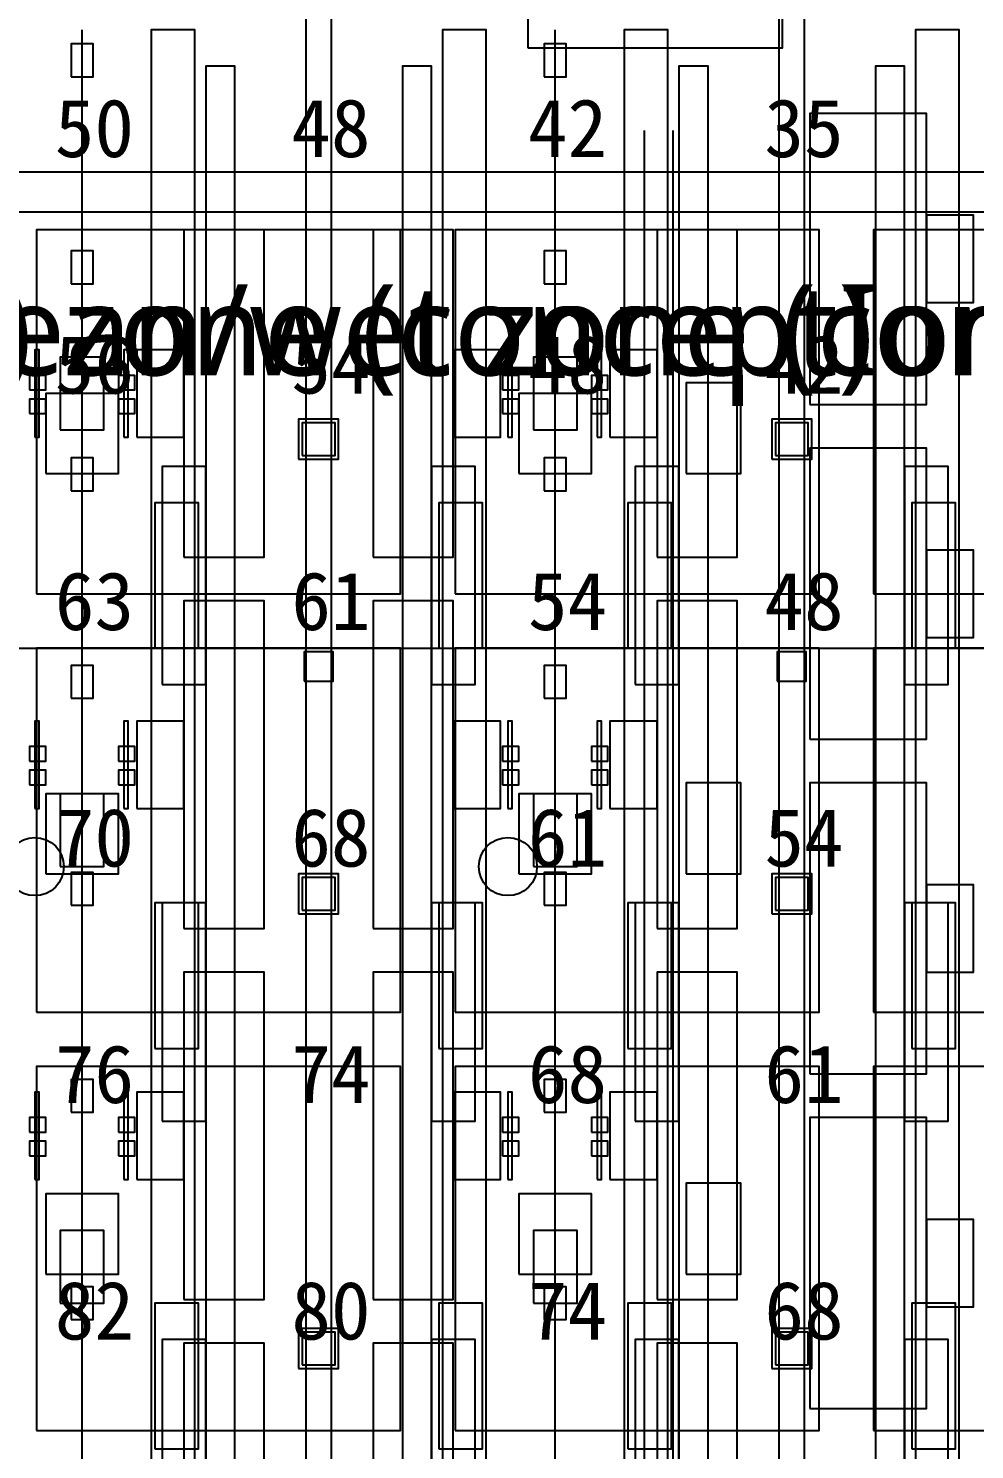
# Model space of a CAD drawing. Header units: metres. Extents: x -1640 to 1560, y -268 to 2338.
# Drawn here: x -71.72 to -45.73, y 1421.97 to 1461.04 of the extents above; entities that cross this region are included whole.
import ezdxf

# ---------------------------------------------------------------- set-up
doc = ezdxf.new("R2010")
doc.units = ezdxf.units.M
for name, color, linetype in [('1F_CHL', 4, 'Continuous'), ('1F_PUMP', 2, 'Continuous'), ('1F_SCR', 3, 'Continuous'), ('1F_STRUCT_COLUMN', 8, 'Continuous'), ('2F_CSF_LATERAL_RACK_CONCEPT', 9, 'Continuous'), ('2F_RFG', 5, 'Continuous'), ('2F_STRUCT_COLUMN', 8, 'Continuous'), ('2F_VMB', 6, 'Continuous'), ('3F_CLEANROOM_OVERHEAD_PIPE_DUCT_CONCEPT', 9, 'Continuous'), ('3F_EHS_EGRESS_DIST_M', 2, 'Continuous'), ('3F_EHS_SAFETY_SHOWER_EYEWASH_CONCEPT', 3, 'Continuous'), ('3F_FOUP', 5, 'Continuous'), ('3F_IMP', 1, 'Continuous'), ('3F_OHT', 9, 'Continuous'), ('3F_OHTV', 1, 'Continuous'), ('3F_STRUCT_COLUMN', 8, 'Continuous'), ('3F_TBAR', 6, 'Continuous'), ('3F_TEXT', 7, 'Continuous'), ('3F_WET', 6, 'Continuous'), ('4F_FFU', 1, 'Continuous'), ('4F_STRUCT_PLENUM_TRUSS_CONCEPT', 9, 'Continuous'), ('5F_CHL', 4, 'Continuous'), ('5F_PUMP', 2, 'Continuous'), ('5F_SCR', 3, 'Continuous'), ('5F_STRUCT_COLUMN', 8, 'Continuous'), ('6F_CSF_LATERAL_RACK_CONCEPT', 9, 'Continuous'), ('6F_RFG', 5, 'Continuous'), ('6F_STRUCT_COLUMN', 8, 'Continuous'), ('6F_VMB', 6, 'Continuous'), ('7F_CLEANROOM_OVERHEAD_PIPE_DUCT_CONCEPT', 9, 'Continuous'), ('7F_EHS_EGRESS_DIST_M', 2, 'Continuous'), ('7F_EHS_SAFETY_SHOWER_EYEWASH_CONCEPT', 3, 'Continuous'), ('7F_FOUP', 5, 'Continuous'), ('7F_IMP', 1, 'Continuous'), ('7F_OHT', 9, 'Continuous'), ('7F_OHTV', 1, 'Continuous'), ('7F_STRUCT_COLUMN', 8, 'Continuous'), ('7F_TBAR', 6, 'Continuous'), ('7F_TEXT', 7, 'Continuous'), ('7F_WET', 6, 'Continuous'), ('8F_FFU', 1, 'Continuous'), ('8F_STRUCT_PLENUM_TRUSS_CONCEPT', 9, 'Continuous'), ('RF_RSC', 4, 'Continuous'), ('UTIL_GAS.SPEC_CONCEPT', 3, 'Continuous'), ('UTIL_PCW.R_CONCEPT', 1, 'Continuous'), ('UTIL_PCW.S_CONCEPT', 6, 'Continuous'), ('UTIL_UPW.R_CONCEPT', 2, 'Continuous'), ('UTIL_UPW.S_CONCEPT', 1, 'Continuous')]:
    doc.layers.add(name, color=color, linetype=linetype)
doc.styles.add('KO', font='malgun.ttf')

msp = doc.modelspace()

# ---------------------------------------------------------------- linework, layer by layer
at = {"layer": '1F_CHL'}
for points in [[(-53.65, 1448.8), (-52.15, 1448.8), (-52.15, 1451.3), (-53.65, 1451.3)], [(-53.65, 1437.8), (-52.15, 1437.8), (-52.15, 1440.3), (-53.65, 1440.3)], [(-53.65, 1426.8), (-52.15, 1426.8), (-52.15, 1429.3), (-53.65, 1429.3)]]:
    msp.add_lwpolyline(points, close=True, dxfattribs=at)
at = {"layer": '1F_PUMP'}
for points in [[(-68.25, 1444), (-67.05, 1444), (-67.05, 1448), (-68.25, 1448)], [(-60.45, 1444), (-59.25, 1444), (-59.25, 1448), (-60.45, 1448)], [(-55.25, 1444), (-54.05, 1444), (-54.05, 1448), (-55.25, 1448)], [(-47.45, 1444), (-46.25, 1444), (-46.25, 1448), (-47.45, 1448)], [(-68.25, 1433), (-67.05, 1433), (-67.05, 1437), (-68.25, 1437)], [(-60.45, 1433), (-59.25, 1433), (-59.25, 1437), (-60.45, 1437)], [(-55.25, 1433), (-54.05, 1433), (-54.05, 1437), (-55.25, 1437)], [(-47.45, 1433), (-46.25, 1433), (-46.25, 1437), (-47.45, 1437)], [(-68.25, 1422), (-67.05, 1422), (-67.05, 1426), (-68.25, 1426)], [(-60.45, 1422), (-59.25, 1422), (-59.25, 1426), (-60.45, 1426)], [(-55.25, 1422), (-54.05, 1422), (-54.05, 1426), (-55.25, 1426)], [(-47.45, 1422), (-46.25, 1422), (-46.25, 1426), (-47.45, 1426)]]:
    msp.add_lwpolyline(points, close=True, dxfattribs=at)
at = {"layer": '1F_SCR'}
for points in [[(-71.25, 1448.8), (-69.25, 1448.8), (-69.25, 1451), (-71.25, 1451)], [(-58.25, 1448.8), (-56.25, 1448.8), (-56.25, 1451), (-58.25, 1451)], [(-71.25, 1437.8), (-69.25, 1437.8), (-69.25, 1440), (-71.25, 1440)], [(-58.25, 1437.8), (-56.25, 1437.8), (-56.25, 1440), (-58.25, 1440)], [(-71.25, 1426.8), (-69.25, 1426.8), (-69.25, 1429), (-71.25, 1429)], [(-58.25, 1426.8), (-56.25, 1426.8), (-56.25, 1429), (-58.25, 1429)]]:
    msp.add_lwpolyline(points, close=True, dxfattribs=at)
at = {"layer": '1F_STRUCT_COLUMN'}
for points in [[(-64.3, 1449.2), (-63.2, 1449.2), (-63.2, 1450.3), (-64.3, 1450.3)], [(-51.3, 1449.2), (-50.2, 1449.2), (-50.2, 1450.3), (-51.3, 1450.3)], [(-64.3, 1436.7), (-63.2, 1436.7), (-63.2, 1437.8), (-64.3, 1437.8)], [(-51.3, 1436.7), (-50.2, 1436.7), (-50.2, 1437.8), (-51.3, 1437.8)], [(-64.3, 1424.2), (-63.2, 1424.2), (-63.2, 1425.3), (-64.3, 1425.3)], [(-51.3, 1424.2), (-50.2, 1424.2), (-50.2, 1425.3), (-51.3, 1425.3)]]:
    msp.add_lwpolyline(points, close=True, dxfattribs=at)
at = {"layer": '2F_CSF_LATERAL_RACK_CONCEPT'}
for points in [[(-66.85, 1310), (-66.05, 1310), (-66.05, 1460), (-66.85, 1460)], [(-61.45, 1310), (-60.65, 1310), (-60.65, 1460), (-61.45, 1460)], [(-53.85, 1310), (-53.05, 1310), (-53.05, 1460), (-53.85, 1460)], [(-48.45, 1310), (-47.65, 1310), (-47.65, 1460), (-48.45, 1460)]]:
    msp.add_lwpolyline(points, close=True, dxfattribs=at)
at = {"layer": '2F_RFG'}
for points in [[(-68.05, 1443), (-66.85, 1443), (-66.85, 1449), (-68.05, 1449)], [(-60.65, 1443), (-59.45, 1443), (-59.45, 1449), (-60.65, 1449)], [(-55.05, 1443), (-53.85, 1443), (-53.85, 1449), (-55.05, 1449)], [(-47.65, 1443), (-46.45, 1443), (-46.45, 1449), (-47.65, 1449)], [(-68.05, 1431), (-66.85, 1431), (-66.85, 1437), (-68.05, 1437)], [(-60.65, 1431), (-59.45, 1431), (-59.45, 1437), (-60.65, 1437)], [(-55.05, 1431), (-53.85, 1431), (-53.85, 1437), (-55.05, 1437)], [(-47.65, 1431), (-46.45, 1431), (-46.45, 1437), (-47.65, 1437)], [(-68.05, 1419), (-66.85, 1419), (-66.85, 1425), (-68.05, 1425)], [(-60.65, 1419), (-59.45, 1419), (-59.45, 1425), (-60.65, 1425)], [(-55.05, 1419), (-53.85, 1419), (-53.85, 1425), (-55.05, 1425)], [(-47.65, 1419), (-46.45, 1419), (-46.45, 1425), (-47.65, 1425)]]:
    msp.add_lwpolyline(points, close=True, dxfattribs=at)
at = {"layer": '2F_STRUCT_COLUMN'}
for points in [[(-64.2, 1449.3), (-63.3, 1449.3), (-63.3, 1450.2), (-64.2, 1450.2)], [(-51.2, 1449.3), (-50.3, 1449.3), (-50.3, 1450.2), (-51.2, 1450.2)], [(-64.2, 1436.8), (-63.3, 1436.8), (-63.3, 1437.7), (-64.2, 1437.7)], [(-51.2, 1436.8), (-50.3, 1436.8), (-50.3, 1437.7), (-51.2, 1437.7)], [(-64.2, 1424.3), (-63.3, 1424.3), (-63.3, 1425.2), (-64.2, 1425.2)], [(-51.2, 1424.3), (-50.3, 1424.3), (-50.3, 1425.2), (-51.2, 1425.2)]]:
    msp.add_lwpolyline(points, close=True, dxfattribs=at)
at = {"layer": '2F_VMB'}
for points in [[(-70.85, 1450), (-69.65, 1450), (-69.65, 1452), (-70.85, 1452)], [(-57.85, 1450), (-56.65, 1450), (-56.65, 1452), (-57.85, 1452)], [(-70.85, 1438), (-69.65, 1438), (-69.65, 1440), (-70.85, 1440)], [(-57.85, 1438), (-56.65, 1438), (-56.65, 1440), (-57.85, 1440)], [(-70.85, 1426), (-69.65, 1426), (-69.65, 1428), (-70.85, 1428)], [(-57.85, 1426), (-56.65, 1426), (-56.65, 1428), (-57.85, 1428)]]:
    msp.add_lwpolyline(points, close=True, dxfattribs=at)
at = {"layer": '3F_CLEANROOM_OVERHEAD_PIPE_DUCT_CONCEPT'}
for points in [[(-68.35, 1309), (-67.15, 1309), (-67.15, 1461), (-68.35, 1461)], [(-60.35, 1309), (-59.15, 1309), (-59.15, 1461), (-60.35, 1461)], [(-55.35, 1309), (-54.15, 1309), (-54.15, 1461), (-55.35, 1461)], [(-47.35, 1309), (-46.15, 1309), (-46.15, 1461), (-47.35, 1461)]]:
    msp.add_lwpolyline(points, close=True, dxfattribs=at)
at = {"layer": '3F_EHS_SAFETY_SHOWER_EYEWASH_CONCEPT'}
for centre in [(-71.55, 1438), (-58.55, 1438)]:
    msp.add_circle(centre, 0.8, dxfattribs=at)
at = {"layer": '3F_FOUP'}
for points in [[(-71.7, 1451.1), (-71.25, 1451.1), (-71.25, 1451.5), (-71.7, 1451.5)], [(-69.25, 1451.1), (-68.8, 1451.1), (-68.8, 1451.5), (-69.25, 1451.5)], [(-58.7, 1451.1), (-58.25, 1451.1), (-58.25, 1451.5), (-58.7, 1451.5)], [(-56.25, 1451.1), (-55.8, 1451.1), (-55.8, 1451.5), (-56.25, 1451.5)], [(-71.7, 1450.45), (-71.25, 1450.45), (-71.25, 1450.85), (-71.7, 1450.85)], [(-69.25, 1450.45), (-68.8, 1450.45), (-68.8, 1450.85), (-69.25, 1450.85)], [(-58.7, 1450.45), (-58.25, 1450.45), (-58.25, 1450.85), (-58.7, 1450.85)], [(-56.25, 1450.45), (-55.8, 1450.45), (-55.8, 1450.85), (-56.25, 1450.85)], [(-71.7, 1440.9), (-71.25, 1440.9), (-71.25, 1441.3), (-71.7, 1441.3)], [(-69.25, 1440.9), (-68.8, 1440.9), (-68.8, 1441.3), (-69.25, 1441.3)], [(-58.7, 1440.9), (-58.25, 1440.9), (-58.25, 1441.3), (-58.7, 1441.3)], [(-56.25, 1440.9), (-55.8, 1440.9), (-55.8, 1441.3), (-56.25, 1441.3)], [(-71.7, 1440.25), (-71.25, 1440.25), (-71.25, 1440.65), (-71.7, 1440.65)], [(-69.25, 1440.25), (-68.8, 1440.25), (-68.8, 1440.65), (-69.25, 1440.65)], [(-58.7, 1440.25), (-58.25, 1440.25), (-58.25, 1440.65), (-58.7, 1440.65)], [(-56.25, 1440.25), (-55.8, 1440.25), (-55.8, 1440.65), (-56.25, 1440.65)], [(-71.7, 1430.7), (-71.25, 1430.7), (-71.25, 1431.1), (-71.7, 1431.1)], [(-69.25, 1430.7), (-68.8, 1430.7), (-68.8, 1431.1), (-69.25, 1431.1)], [(-58.7, 1430.7), (-58.25, 1430.7), (-58.25, 1431.1), (-58.7, 1431.1)], [(-56.25, 1430.7), (-55.8, 1430.7), (-55.8, 1431.1), (-56.25, 1431.1)], [(-71.7, 1430.05), (-71.25, 1430.05), (-71.25, 1430.45), (-71.7, 1430.45)], [(-69.25, 1430.05), (-68.8, 1430.05), (-68.8, 1430.45), (-69.25, 1430.45)], [(-58.7, 1430.05), (-58.25, 1430.05), (-58.25, 1430.45), (-58.7, 1430.45)], [(-56.25, 1430.05), (-55.8, 1430.05), (-55.8, 1430.45), (-56.25, 1430.45)]]:
    msp.add_lwpolyline(points, close=True, dxfattribs=at)
at = {"layer": '3F_IMP'}
for points in [[(-50.25, 1450.7), (-47.05, 1450.7), (-47.05, 1458.7), (-50.25, 1458.7)], [(-47.05, 1453.5), (-45.75, 1453.5), (-45.75, 1455.9), (-47.05, 1455.9)], [(-50.25, 1441.5), (-47.05, 1441.5), (-47.05, 1449.5), (-50.25, 1449.5)], [(-47.05, 1444.3), (-45.75, 1444.3), (-45.75, 1446.7), (-47.05, 1446.7)], [(-50.25, 1432.3), (-47.05, 1432.3), (-47.05, 1440.3), (-50.25, 1440.3)], [(-47.05, 1435.1), (-45.75, 1435.1), (-45.75, 1437.5), (-47.05, 1437.5)], [(-50.25, 1423.1), (-47.05, 1423.1), (-47.05, 1431.1), (-50.25, 1431.1)], [(-47.05, 1425.9), (-45.75, 1425.9), (-45.75, 1428.3), (-47.05, 1428.3)]]:
    msp.add_lwpolyline(points, close=True, dxfattribs=at)
at = {"layer": '3F_OHT'}
for p, q in [((-70.25, 1389), (-70.25, 1461)), ((-57.25, 1389), (-57.25, 1461))]:
    msp.add_line(p, q, dxfattribs=at)
at = {"layer": '3F_OHTV'}
for points in [[(-70.55, 1459.71), (-69.95, 1459.71), (-69.95, 1460.61), (-70.55, 1460.61)], [(-57.55, 1459.71), (-56.95, 1459.71), (-56.95, 1460.61), (-57.55, 1460.61)], [(-70.55, 1454.02), (-69.95, 1454.02), (-69.95, 1454.92), (-70.55, 1454.92)], [(-57.55, 1454.02), (-56.95, 1454.02), (-56.95, 1454.92), (-57.55, 1454.92)], [(-70.55, 1448.33), (-69.95, 1448.33), (-69.95, 1449.23), (-70.55, 1449.23)], [(-57.55, 1448.33), (-56.95, 1448.33), (-56.95, 1449.23), (-57.55, 1449.23)], [(-70.55, 1442.63), (-69.95, 1442.63), (-69.95, 1443.53), (-70.55, 1443.53)], [(-57.55, 1442.63), (-56.95, 1442.63), (-56.95, 1443.53), (-57.55, 1443.53)], [(-70.55, 1436.94), (-69.95, 1436.94), (-69.95, 1437.84), (-70.55, 1437.84)], [(-57.55, 1436.94), (-56.95, 1436.94), (-56.95, 1437.84), (-57.55, 1437.84)], [(-70.55, 1431.25), (-69.95, 1431.25), (-69.95, 1432.15), (-70.55, 1432.15)], [(-57.55, 1431.25), (-56.95, 1431.25), (-56.95, 1432.15), (-57.55, 1432.15)], [(-70.55, 1425.55), (-69.95, 1425.55), (-69.95, 1426.45), (-70.55, 1426.45)], [(-57.55, 1425.55), (-56.95, 1425.55), (-56.95, 1426.45), (-57.55, 1426.45)]]:
    msp.add_lwpolyline(points, close=True, dxfattribs=at)
at = {"layer": '3F_STRUCT_COLUMN'}
for points in [[(-64.15, 1443.1), (-63.35, 1443.1), (-63.35, 1443.9), (-64.15, 1443.9)], [(-51.15, 1443.1), (-50.35, 1443.1), (-50.35, 1443.9), (-51.15, 1443.9)]]:
    msp.add_lwpolyline(points, close=True, dxfattribs=at)
at = {"layer": '3F_TBAR'}
for points in [[(-71.55, 1449.8), (-71.43, 1449.8), (-71.43, 1452.2), (-71.55, 1452.2)], [(-69.1, 1449.8), (-68.98, 1449.8), (-68.98, 1452.2), (-69.1, 1452.2)], [(-58.55, 1449.8), (-58.43, 1449.8), (-58.43, 1452.2), (-58.55, 1452.2)], [(-56.1, 1449.8), (-55.98, 1449.8), (-55.98, 1452.2), (-56.1, 1452.2)], [(-71.55, 1439.6), (-71.43, 1439.6), (-71.43, 1442), (-71.55, 1442)], [(-69.1, 1439.6), (-68.98, 1439.6), (-68.98, 1442), (-69.1, 1442)], [(-58.55, 1439.6), (-58.43, 1439.6), (-58.43, 1442), (-58.55, 1442)], [(-56.1, 1439.6), (-55.98, 1439.6), (-55.98, 1442), (-56.1, 1442)], [(-71.55, 1429.4), (-71.43, 1429.4), (-71.43, 1431.8), (-71.55, 1431.8)], [(-69.1, 1429.4), (-68.98, 1429.4), (-68.98, 1431.8), (-69.1, 1431.8)], [(-58.55, 1429.4), (-58.43, 1429.4), (-58.43, 1431.8), (-58.55, 1431.8)], [(-56.1, 1429.4), (-55.98, 1429.4), (-55.98, 1431.8), (-56.1, 1431.8)]]:
    msp.add_lwpolyline(points, close=True, dxfattribs=at)
at = {"layer": '3F_WET'}
for points in [[(-67.45, 1446.5), (-65.25, 1446.5), (-65.25, 1455.5), (-67.45, 1455.5)], [(-62.25, 1446.5), (-60.05, 1446.5), (-60.05, 1455.5), (-62.25, 1455.5)], [(-54.45, 1446.5), (-52.25, 1446.5), (-52.25, 1455.5), (-54.45, 1455.5)], [(-68.75, 1449.8), (-67.45, 1449.8), (-67.45, 1452.2), (-68.75, 1452.2)], [(-60.05, 1449.8), (-58.75, 1449.8), (-58.75, 1452.2), (-60.05, 1452.2)], [(-55.75, 1449.8), (-54.45, 1449.8), (-54.45, 1452.2), (-55.75, 1452.2)], [(-67.45, 1436.3), (-65.25, 1436.3), (-65.25, 1445.3), (-67.45, 1445.3)], [(-62.25, 1436.3), (-60.05, 1436.3), (-60.05, 1445.3), (-62.25, 1445.3)], [(-54.45, 1436.3), (-52.25, 1436.3), (-52.25, 1445.3), (-54.45, 1445.3)], [(-68.75, 1439.6), (-67.45, 1439.6), (-67.45, 1442), (-68.75, 1442)], [(-60.05, 1439.6), (-58.75, 1439.6), (-58.75, 1442), (-60.05, 1442)], [(-55.75, 1439.6), (-54.45, 1439.6), (-54.45, 1442), (-55.75, 1442)], [(-67.45, 1426.1), (-65.25, 1426.1), (-65.25, 1435.1), (-67.45, 1435.1)], [(-62.25, 1426.1), (-60.05, 1426.1), (-60.05, 1435.1), (-62.25, 1435.1)], [(-54.45, 1426.1), (-52.25, 1426.1), (-52.25, 1435.1), (-54.45, 1435.1)], [(-68.75, 1429.4), (-67.45, 1429.4), (-67.45, 1431.8), (-68.75, 1431.8)], [(-60.05, 1429.4), (-58.75, 1429.4), (-58.75, 1431.8), (-60.05, 1431.8)], [(-55.75, 1429.4), (-54.45, 1429.4), (-54.45, 1431.8), (-55.75, 1431.8)], [(-67.45, 1415.9), (-65.25, 1415.9), (-65.25, 1424.9), (-67.45, 1424.9)], [(-62.25, 1415.9), (-60.05, 1415.9), (-60.05, 1424.9), (-62.25, 1424.9)], [(-54.45, 1415.9), (-52.25, 1415.9), (-52.25, 1424.9), (-54.45, 1424.9)]]:
    msp.add_lwpolyline(points, close=True, dxfattribs=at)
at = {"layer": '4F_FFU'}
for points in [[(-71.5, 1445.5), (-61.5, 1445.5), (-61.5, 1455.5), (-71.5, 1455.5)], [(-60, 1445.5), (-50, 1445.5), (-50, 1455.5), (-60, 1455.5)], [(-48.5, 1445.5), (-38.5, 1445.5), (-38.5, 1455.5), (-48.5, 1455.5)], [(-71.5, 1434), (-61.5, 1434), (-61.5, 1444), (-71.5, 1444)], [(-60, 1434), (-50, 1434), (-50, 1444), (-60, 1444)], [(-48.5, 1434), (-38.5, 1434), (-38.5, 1444), (-48.5, 1444)], [(-71.5, 1422.5), (-61.5, 1422.5), (-61.5, 1432.5), (-71.5, 1432.5)], [(-60, 1422.5), (-50, 1422.5), (-50, 1432.5), (-60, 1432.5)], [(-48.5, 1422.5), (-38.5, 1422.5), (-38.5, 1432.5), (-48.5, 1432.5)]]:
    msp.add_lwpolyline(points, close=True, dxfattribs=at)
at = {"layer": '4F_STRUCT_PLENUM_TRUSS_CONCEPT'}
for points in [[(-64.1, 1306), (-63.4, 1306), (-63.4, 1464), (-64.1, 1464)], [(-51.1, 1306), (-50.4, 1306), (-50.4, 1464), (-51.1, 1464)]]:
    msp.add_lwpolyline(points, close=True, dxfattribs=at)
at = {"layer": '5F_CHL'}
for points in [[(-53.65, 1448.8), (-52.15, 1448.8), (-52.15, 1451.3), (-53.65, 1451.3)], [(-53.65, 1437.8), (-52.15, 1437.8), (-52.15, 1440.3), (-53.65, 1440.3)], [(-53.65, 1426.8), (-52.15, 1426.8), (-52.15, 1429.3), (-53.65, 1429.3)]]:
    msp.add_lwpolyline(points, close=True, dxfattribs=at)
at = {"layer": '5F_PUMP'}
for points in [[(-68.25, 1444), (-67.05, 1444), (-67.05, 1448), (-68.25, 1448)], [(-60.45, 1444), (-59.25, 1444), (-59.25, 1448), (-60.45, 1448)], [(-55.25, 1444), (-54.05, 1444), (-54.05, 1448), (-55.25, 1448)], [(-47.45, 1444), (-46.25, 1444), (-46.25, 1448), (-47.45, 1448)], [(-68.25, 1433), (-67.05, 1433), (-67.05, 1437), (-68.25, 1437)], [(-60.45, 1433), (-59.25, 1433), (-59.25, 1437), (-60.45, 1437)], [(-55.25, 1433), (-54.05, 1433), (-54.05, 1437), (-55.25, 1437)], [(-47.45, 1433), (-46.25, 1433), (-46.25, 1437), (-47.45, 1437)], [(-68.25, 1422), (-67.05, 1422), (-67.05, 1426), (-68.25, 1426)], [(-60.45, 1422), (-59.25, 1422), (-59.25, 1426), (-60.45, 1426)], [(-55.25, 1422), (-54.05, 1422), (-54.05, 1426), (-55.25, 1426)], [(-47.45, 1422), (-46.25, 1422), (-46.25, 1426), (-47.45, 1426)]]:
    msp.add_lwpolyline(points, close=True, dxfattribs=at)
at = {"layer": '5F_SCR'}
for points in [[(-71.25, 1448.8), (-69.25, 1448.8), (-69.25, 1451), (-71.25, 1451)], [(-58.25, 1448.8), (-56.25, 1448.8), (-56.25, 1451), (-58.25, 1451)], [(-71.25, 1437.8), (-69.25, 1437.8), (-69.25, 1440), (-71.25, 1440)], [(-58.25, 1437.8), (-56.25, 1437.8), (-56.25, 1440), (-58.25, 1440)], [(-71.25, 1426.8), (-69.25, 1426.8), (-69.25, 1429), (-71.25, 1429)], [(-58.25, 1426.8), (-56.25, 1426.8), (-56.25, 1429), (-58.25, 1429)]]:
    msp.add_lwpolyline(points, close=True, dxfattribs=at)
at = {"layer": '5F_STRUCT_COLUMN'}
for points in [[(-64.3, 1449.2), (-63.2, 1449.2), (-63.2, 1450.3), (-64.3, 1450.3)], [(-51.3, 1449.2), (-50.2, 1449.2), (-50.2, 1450.3), (-51.3, 1450.3)], [(-64.3, 1436.7), (-63.2, 1436.7), (-63.2, 1437.8), (-64.3, 1437.8)], [(-51.3, 1436.7), (-50.2, 1436.7), (-50.2, 1437.8), (-51.3, 1437.8)], [(-64.3, 1424.2), (-63.2, 1424.2), (-63.2, 1425.3), (-64.3, 1425.3)], [(-51.3, 1424.2), (-50.2, 1424.2), (-50.2, 1425.3), (-51.3, 1425.3)]]:
    msp.add_lwpolyline(points, close=True, dxfattribs=at)
at = {"layer": '6F_CSF_LATERAL_RACK_CONCEPT'}
for points in [[(-66.85, 1310), (-66.05, 1310), (-66.05, 1460), (-66.85, 1460)], [(-61.45, 1310), (-60.65, 1310), (-60.65, 1460), (-61.45, 1460)], [(-53.85, 1310), (-53.05, 1310), (-53.05, 1460), (-53.85, 1460)], [(-48.45, 1310), (-47.65, 1310), (-47.65, 1460), (-48.45, 1460)]]:
    msp.add_lwpolyline(points, close=True, dxfattribs=at)
at = {"layer": '6F_RFG'}
for points in [[(-68.05, 1443), (-66.85, 1443), (-66.85, 1449), (-68.05, 1449)], [(-60.65, 1443), (-59.45, 1443), (-59.45, 1449), (-60.65, 1449)], [(-55.05, 1443), (-53.85, 1443), (-53.85, 1449), (-55.05, 1449)], [(-47.65, 1443), (-46.45, 1443), (-46.45, 1449), (-47.65, 1449)], [(-68.05, 1431), (-66.85, 1431), (-66.85, 1437), (-68.05, 1437)], [(-60.65, 1431), (-59.45, 1431), (-59.45, 1437), (-60.65, 1437)], [(-55.05, 1431), (-53.85, 1431), (-53.85, 1437), (-55.05, 1437)], [(-47.65, 1431), (-46.45, 1431), (-46.45, 1437), (-47.65, 1437)], [(-68.05, 1419), (-66.85, 1419), (-66.85, 1425), (-68.05, 1425)], [(-60.65, 1419), (-59.45, 1419), (-59.45, 1425), (-60.65, 1425)], [(-55.05, 1419), (-53.85, 1419), (-53.85, 1425), (-55.05, 1425)], [(-47.65, 1419), (-46.45, 1419), (-46.45, 1425), (-47.65, 1425)]]:
    msp.add_lwpolyline(points, close=True, dxfattribs=at)
at = {"layer": '6F_STRUCT_COLUMN'}
for points in [[(-64.2, 1449.3), (-63.3, 1449.3), (-63.3, 1450.2), (-64.2, 1450.2)], [(-51.2, 1449.3), (-50.3, 1449.3), (-50.3, 1450.2), (-51.2, 1450.2)], [(-64.2, 1436.8), (-63.3, 1436.8), (-63.3, 1437.7), (-64.2, 1437.7)], [(-51.2, 1436.8), (-50.3, 1436.8), (-50.3, 1437.7), (-51.2, 1437.7)], [(-64.2, 1424.3), (-63.3, 1424.3), (-63.3, 1425.2), (-64.2, 1425.2)], [(-51.2, 1424.3), (-50.3, 1424.3), (-50.3, 1425.2), (-51.2, 1425.2)]]:
    msp.add_lwpolyline(points, close=True, dxfattribs=at)
at = {"layer": '6F_VMB'}
for points in [[(-70.85, 1450), (-69.65, 1450), (-69.65, 1452), (-70.85, 1452)], [(-57.85, 1450), (-56.65, 1450), (-56.65, 1452), (-57.85, 1452)], [(-70.85, 1438), (-69.65, 1438), (-69.65, 1440), (-70.85, 1440)], [(-57.85, 1438), (-56.65, 1438), (-56.65, 1440), (-57.85, 1440)], [(-70.85, 1426), (-69.65, 1426), (-69.65, 1428), (-70.85, 1428)], [(-57.85, 1426), (-56.65, 1426), (-56.65, 1428), (-57.85, 1428)]]:
    msp.add_lwpolyline(points, close=True, dxfattribs=at)
at = {"layer": '7F_CLEANROOM_OVERHEAD_PIPE_DUCT_CONCEPT'}
for points in [[(-68.35, 1309), (-67.15, 1309), (-67.15, 1461), (-68.35, 1461)], [(-60.35, 1309), (-59.15, 1309), (-59.15, 1461), (-60.35, 1461)], [(-55.35, 1309), (-54.15, 1309), (-54.15, 1461), (-55.35, 1461)], [(-47.35, 1309), (-46.15, 1309), (-46.15, 1461), (-47.35, 1461)]]:
    msp.add_lwpolyline(points, close=True, dxfattribs=at)
at = {"layer": '7F_EHS_SAFETY_SHOWER_EYEWASH_CONCEPT'}
for centre in [(-71.55, 1438), (-58.55, 1438)]:
    msp.add_circle(centre, 0.8, dxfattribs=at)
at = {"layer": '7F_FOUP'}
for points in [[(-71.7, 1451.1), (-71.25, 1451.1), (-71.25, 1451.5), (-71.7, 1451.5)], [(-69.25, 1451.1), (-68.8, 1451.1), (-68.8, 1451.5), (-69.25, 1451.5)], [(-58.7, 1451.1), (-58.25, 1451.1), (-58.25, 1451.5), (-58.7, 1451.5)], [(-56.25, 1451.1), (-55.8, 1451.1), (-55.8, 1451.5), (-56.25, 1451.5)], [(-71.7, 1450.45), (-71.25, 1450.45), (-71.25, 1450.85), (-71.7, 1450.85)], [(-69.25, 1450.45), (-68.8, 1450.45), (-68.8, 1450.85), (-69.25, 1450.85)], [(-58.7, 1450.45), (-58.25, 1450.45), (-58.25, 1450.85), (-58.7, 1450.85)], [(-56.25, 1450.45), (-55.8, 1450.45), (-55.8, 1450.85), (-56.25, 1450.85)], [(-71.7, 1440.9), (-71.25, 1440.9), (-71.25, 1441.3), (-71.7, 1441.3)], [(-69.25, 1440.9), (-68.8, 1440.9), (-68.8, 1441.3), (-69.25, 1441.3)], [(-58.7, 1440.9), (-58.25, 1440.9), (-58.25, 1441.3), (-58.7, 1441.3)], [(-56.25, 1440.9), (-55.8, 1440.9), (-55.8, 1441.3), (-56.25, 1441.3)], [(-71.7, 1440.25), (-71.25, 1440.25), (-71.25, 1440.65), (-71.7, 1440.65)], [(-69.25, 1440.25), (-68.8, 1440.25), (-68.8, 1440.65), (-69.25, 1440.65)], [(-58.7, 1440.25), (-58.25, 1440.25), (-58.25, 1440.65), (-58.7, 1440.65)], [(-56.25, 1440.25), (-55.8, 1440.25), (-55.8, 1440.65), (-56.25, 1440.65)], [(-71.7, 1430.7), (-71.25, 1430.7), (-71.25, 1431.1), (-71.7, 1431.1)], [(-69.25, 1430.7), (-68.8, 1430.7), (-68.8, 1431.1), (-69.25, 1431.1)], [(-58.7, 1430.7), (-58.25, 1430.7), (-58.25, 1431.1), (-58.7, 1431.1)], [(-56.25, 1430.7), (-55.8, 1430.7), (-55.8, 1431.1), (-56.25, 1431.1)], [(-71.7, 1430.05), (-71.25, 1430.05), (-71.25, 1430.45), (-71.7, 1430.45)], [(-69.25, 1430.05), (-68.8, 1430.05), (-68.8, 1430.45), (-69.25, 1430.45)], [(-58.7, 1430.05), (-58.25, 1430.05), (-58.25, 1430.45), (-58.7, 1430.45)], [(-56.25, 1430.05), (-55.8, 1430.05), (-55.8, 1430.45), (-56.25, 1430.45)]]:
    msp.add_lwpolyline(points, close=True, dxfattribs=at)
at = {"layer": '7F_IMP'}
for points in [[(-50.25, 1450.7), (-47.05, 1450.7), (-47.05, 1458.7), (-50.25, 1458.7)], [(-47.05, 1453.5), (-45.75, 1453.5), (-45.75, 1455.9), (-47.05, 1455.9)], [(-50.25, 1441.5), (-47.05, 1441.5), (-47.05, 1449.5), (-50.25, 1449.5)], [(-47.05, 1444.3), (-45.75, 1444.3), (-45.75, 1446.7), (-47.05, 1446.7)], [(-50.25, 1432.3), (-47.05, 1432.3), (-47.05, 1440.3), (-50.25, 1440.3)], [(-47.05, 1435.1), (-45.75, 1435.1), (-45.75, 1437.5), (-47.05, 1437.5)], [(-50.25, 1423.1), (-47.05, 1423.1), (-47.05, 1431.1), (-50.25, 1431.1)], [(-47.05, 1425.9), (-45.75, 1425.9), (-45.75, 1428.3), (-47.05, 1428.3)]]:
    msp.add_lwpolyline(points, close=True, dxfattribs=at)
at = {"layer": '7F_OHT'}
for p, q in [((-70.25, 1389), (-70.25, 1461)), ((-57.25, 1389), (-57.25, 1461))]:
    msp.add_line(p, q, dxfattribs=at)
at = {"layer": '7F_OHTV'}
for points in [[(-70.55, 1459.71), (-69.95, 1459.71), (-69.95, 1460.61), (-70.55, 1460.61)], [(-57.55, 1459.71), (-56.95, 1459.71), (-56.95, 1460.61), (-57.55, 1460.61)], [(-70.55, 1454.02), (-69.95, 1454.02), (-69.95, 1454.92), (-70.55, 1454.92)], [(-57.55, 1454.02), (-56.95, 1454.02), (-56.95, 1454.92), (-57.55, 1454.92)], [(-70.55, 1448.33), (-69.95, 1448.33), (-69.95, 1449.23), (-70.55, 1449.23)], [(-57.55, 1448.33), (-56.95, 1448.33), (-56.95, 1449.23), (-57.55, 1449.23)], [(-70.55, 1442.63), (-69.95, 1442.63), (-69.95, 1443.53), (-70.55, 1443.53)], [(-57.55, 1442.63), (-56.95, 1442.63), (-56.95, 1443.53), (-57.55, 1443.53)], [(-70.55, 1436.94), (-69.95, 1436.94), (-69.95, 1437.84), (-70.55, 1437.84)], [(-57.55, 1436.94), (-56.95, 1436.94), (-56.95, 1437.84), (-57.55, 1437.84)], [(-70.55, 1431.25), (-69.95, 1431.25), (-69.95, 1432.15), (-70.55, 1432.15)], [(-57.55, 1431.25), (-56.95, 1431.25), (-56.95, 1432.15), (-57.55, 1432.15)], [(-70.55, 1425.55), (-69.95, 1425.55), (-69.95, 1426.45), (-70.55, 1426.45)], [(-57.55, 1425.55), (-56.95, 1425.55), (-56.95, 1426.45), (-57.55, 1426.45)]]:
    msp.add_lwpolyline(points, close=True, dxfattribs=at)
at = {"layer": '7F_STRUCT_COLUMN'}
for points in [[(-64.15, 1443.1), (-63.35, 1443.1), (-63.35, 1443.9), (-64.15, 1443.9)], [(-51.15, 1443.1), (-50.35, 1443.1), (-50.35, 1443.9), (-51.15, 1443.9)]]:
    msp.add_lwpolyline(points, close=True, dxfattribs=at)
at = {"layer": '7F_TBAR'}
for points in [[(-71.55, 1449.8), (-71.43, 1449.8), (-71.43, 1452.2), (-71.55, 1452.2)], [(-69.1, 1449.8), (-68.98, 1449.8), (-68.98, 1452.2), (-69.1, 1452.2)], [(-58.55, 1449.8), (-58.43, 1449.8), (-58.43, 1452.2), (-58.55, 1452.2)], [(-56.1, 1449.8), (-55.98, 1449.8), (-55.98, 1452.2), (-56.1, 1452.2)], [(-71.55, 1439.6), (-71.43, 1439.6), (-71.43, 1442), (-71.55, 1442)], [(-69.1, 1439.6), (-68.98, 1439.6), (-68.98, 1442), (-69.1, 1442)], [(-58.55, 1439.6), (-58.43, 1439.6), (-58.43, 1442), (-58.55, 1442)], [(-56.1, 1439.6), (-55.98, 1439.6), (-55.98, 1442), (-56.1, 1442)], [(-71.55, 1429.4), (-71.43, 1429.4), (-71.43, 1431.8), (-71.55, 1431.8)], [(-69.1, 1429.4), (-68.98, 1429.4), (-68.98, 1431.8), (-69.1, 1431.8)], [(-58.55, 1429.4), (-58.43, 1429.4), (-58.43, 1431.8), (-58.55, 1431.8)], [(-56.1, 1429.4), (-55.98, 1429.4), (-55.98, 1431.8), (-56.1, 1431.8)]]:
    msp.add_lwpolyline(points, close=True, dxfattribs=at)
at = {"layer": '7F_WET'}
for points in [[(-67.45, 1446.5), (-65.25, 1446.5), (-65.25, 1455.5), (-67.45, 1455.5)], [(-62.25, 1446.5), (-60.05, 1446.5), (-60.05, 1455.5), (-62.25, 1455.5)], [(-54.45, 1446.5), (-52.25, 1446.5), (-52.25, 1455.5), (-54.45, 1455.5)], [(-68.75, 1449.8), (-67.45, 1449.8), (-67.45, 1452.2), (-68.75, 1452.2)], [(-60.05, 1449.8), (-58.75, 1449.8), (-58.75, 1452.2), (-60.05, 1452.2)], [(-55.75, 1449.8), (-54.45, 1449.8), (-54.45, 1452.2), (-55.75, 1452.2)], [(-67.45, 1436.3), (-65.25, 1436.3), (-65.25, 1445.3), (-67.45, 1445.3)], [(-62.25, 1436.3), (-60.05, 1436.3), (-60.05, 1445.3), (-62.25, 1445.3)], [(-54.45, 1436.3), (-52.25, 1436.3), (-52.25, 1445.3), (-54.45, 1445.3)], [(-68.75, 1439.6), (-67.45, 1439.6), (-67.45, 1442), (-68.75, 1442)], [(-60.05, 1439.6), (-58.75, 1439.6), (-58.75, 1442), (-60.05, 1442)], [(-55.75, 1439.6), (-54.45, 1439.6), (-54.45, 1442), (-55.75, 1442)], [(-67.45, 1426.1), (-65.25, 1426.1), (-65.25, 1435.1), (-67.45, 1435.1)], [(-62.25, 1426.1), (-60.05, 1426.1), (-60.05, 1435.1), (-62.25, 1435.1)], [(-54.45, 1426.1), (-52.25, 1426.1), (-52.25, 1435.1), (-54.45, 1435.1)], [(-68.75, 1429.4), (-67.45, 1429.4), (-67.45, 1431.8), (-68.75, 1431.8)], [(-60.05, 1429.4), (-58.75, 1429.4), (-58.75, 1431.8), (-60.05, 1431.8)], [(-55.75, 1429.4), (-54.45, 1429.4), (-54.45, 1431.8), (-55.75, 1431.8)], [(-67.45, 1415.9), (-65.25, 1415.9), (-65.25, 1424.9), (-67.45, 1424.9)], [(-62.25, 1415.9), (-60.05, 1415.9), (-60.05, 1424.9), (-62.25, 1424.9)], [(-54.45, 1415.9), (-52.25, 1415.9), (-52.25, 1424.9), (-54.45, 1424.9)]]:
    msp.add_lwpolyline(points, close=True, dxfattribs=at)
at = {"layer": '8F_FFU'}
for points in [[(-71.5, 1445.5), (-61.5, 1445.5), (-61.5, 1455.5), (-71.5, 1455.5)], [(-60, 1445.5), (-50, 1445.5), (-50, 1455.5), (-60, 1455.5)], [(-48.5, 1445.5), (-38.5, 1445.5), (-38.5, 1455.5), (-48.5, 1455.5)], [(-71.5, 1434), (-61.5, 1434), (-61.5, 1444), (-71.5, 1444)], [(-60, 1434), (-50, 1434), (-50, 1444), (-60, 1444)], [(-48.5, 1434), (-38.5, 1434), (-38.5, 1444), (-48.5, 1444)], [(-71.5, 1422.5), (-61.5, 1422.5), (-61.5, 1432.5), (-71.5, 1432.5)], [(-60, 1422.5), (-50, 1422.5), (-50, 1432.5), (-60, 1432.5)], [(-48.5, 1422.5), (-38.5, 1422.5), (-38.5, 1432.5), (-48.5, 1432.5)]]:
    msp.add_lwpolyline(points, close=True, dxfattribs=at)
at = {"layer": '8F_STRUCT_PLENUM_TRUSS_CONCEPT'}
for points in [[(-64.1, 1306), (-63.4, 1306), (-63.4, 1464), (-64.1, 1464)], [(-51.1, 1306), (-50.4, 1306), (-50.4, 1464), (-51.1, 1464)]]:
    msp.add_lwpolyline(points, close=True, dxfattribs=at)
at = {"layer": 'RF_RSC'}
msp.add_lwpolyline([(-58, 1460.5), (-51, 1460.5), (-51, 1465.5), (-58, 1465.5)], close=True, dxfattribs=at)
at = {"layer": 'UTIL_GAS.SPEC_CONCEPT'}
msp.add_line((-274.3, 1444), (293.3, 1444), dxfattribs=at)
msp.add_line((-274.3, 1444), (293.3, 1444), dxfattribs=at)
at = {"layer": 'UTIL_PCW.R_CONCEPT'}
msp.add_line((-54.005, 1311.78), (-54.005, 1458.23), dxfattribs=at)
msp.add_line((-54.005, 1311.78), (-54.005, 1458.23), dxfattribs=at)
at = {"layer": 'UTIL_PCW.S_CONCEPT'}
msp.add_line((-54.795, 1311.78), (-54.795, 1458.23), dxfattribs=at)
msp.add_line((-54.795, 1311.78), (-54.795, 1458.23), dxfattribs=at)
at = {"layer": 'UTIL_UPW.R_CONCEPT'}
msp.add_line((-276.3, 1457.1), (293.3, 1457.1), dxfattribs=at)
msp.add_line((-276.3, 1457.1), (293.3, 1457.1), dxfattribs=at)
at = {"layer": 'UTIL_UPW.S_CONCEPT'}
msp.add_line((-276.3, 1456), (293.3, 1456), dxfattribs=at)
msp.add_line((-276.3, 1456), (293.3, 1456), dxfattribs=at)

# ---------------------------------------------------------------- texts
at = {"layer": '3F_EHS_EGRESS_DIST_M'}
for s, p in [('50', (-71, 1457.5)), ('48', (-64.5, 1457.5)), ('42', (-58, 1457.5)), ('35', (-51.5, 1457.5)), ('56', (-71, 1451)), ('54', (-64.5, 1451)), ('48', (-58, 1451)), ('42', (-51.5, 1451)), ('63', (-71, 1444.5)), ('61', (-64.5, 1444.5)), ('54', (-58, 1444.5)), ('48', (-51.5, 1444.5)), ('70', (-71, 1438)), ('68', (-64.5, 1438)), ('61', (-58, 1438)), ('54', (-51.5, 1438)), ('76', (-71, 1431.5)), ('74', (-64.5, 1431.5)), ('68', (-58, 1431.5)), ('61', (-51.5, 1431.5)), ('82', (-71, 1425)), ('80', (-64.5, 1425)), ('74', (-58, 1425)), ('68', (-51.5, 1425))]:
    msp.add_text(s, height=1.6, dxfattribs=at).set_placement(p)
at = {"layer": '3F_TEXT', "style": 'KO'}
for s, p in [('CMP (planarization) zone (concept)', (-101.45, 1451.5)), ('Clean/wet zone (concept)', (-75.45, 1451.5)), ('Ion implant zone (concept)', (-49.45, 1451.5))]:
    msp.add_text(s, height=2.5, dxfattribs=at).set_placement(p)
at = {"layer": '7F_EHS_EGRESS_DIST_M'}
for s, p in [('50', (-71, 1457.5)), ('48', (-64.5, 1457.5)), ('42', (-58, 1457.5)), ('35', (-51.5, 1457.5)), ('56', (-71, 1451)), ('54', (-64.5, 1451)), ('48', (-58, 1451)), ('42', (-51.5, 1451)), ('63', (-71, 1444.5)), ('61', (-64.5, 1444.5)), ('54', (-58, 1444.5)), ('48', (-51.5, 1444.5)), ('70', (-71, 1438)), ('68', (-64.5, 1438)), ('61', (-58, 1438)), ('54', (-51.5, 1438)), ('76', (-71, 1431.5)), ('74', (-64.5, 1431.5)), ('68', (-58, 1431.5)), ('61', (-51.5, 1431.5)), ('82', (-71, 1425)), ('80', (-64.5, 1425)), ('74', (-58, 1425)), ('68', (-51.5, 1425))]:
    msp.add_text(s, height=1.6, dxfattribs=at).set_placement(p)
at = {"layer": '7F_TEXT', "style": 'KO'}
for s, p in [('CMP (planarization) zone (concept)', (-101.45, 1451.5)), ('Clean/wet zone (concept)', (-75.45, 1451.5)), ('Ion implant zone (concept)', (-49.45, 1451.5))]:
    msp.add_text(s, height=2.5, dxfattribs=at).set_placement(p)

doc.saveas('drawing.dxf')
